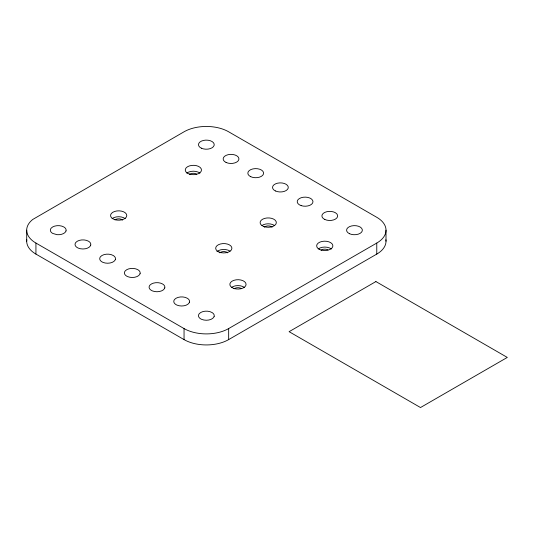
<?xml version="1.0" encoding="UTF-8"?>
<svg xmlns="http://www.w3.org/2000/svg" width="534" height="534" viewBox="0 0 534 534"><rect width="100%" height="100%" fill="white"/><g stroke="black" fill="none" stroke-linecap="round" stroke-linejoin="round"><path stroke-width="0.8" d="M35.932 243.057L184.05 328.57A31.546 18.209 0 0 0 228.665 328.564L376.77 243.057A31.533 18.203 0 0 0 376.77 217.305L228.645 131.791A31.533 18.203 0 0 0 184.05 131.791L32.734 219.467A31.546 18.209 0 0 0 35.932 243.057L35.932 254.091L184.05 339.604A31.546 18.209 0 0 0 228.665 339.597L376.77 254.091A31.533 18.203 0 0 0 385.908 239.786M386.002 230.181L386.002 241.214M376.77 243.057L376.77 254.091M228.665 328.564L228.665 339.597M184.05 328.57L184.05 339.604M26.7 230.174L26.7 241.208M219.888 252.836A4.506 2.603 0 0 1 227.691 252.836M35.932 254.091A31.546 18.209 0 0 1 26.8 239.779M189.67 174.398A4.506 2.603 0 0 1 196.585 174.064M186.807 173.129A8.11 4.679 0 0 1 199.93 173.129M112.113 218.646A8.11 4.679 0 0 1 125.23 218.646M114.97 219.915A4.506 2.603 0 0 1 122.573 220.101M216.944 251.621A8.11 4.679 0 0 1 230.041 251.154M261.987 225.488A8.11 4.679 0 0 1 274.316 225.388M264.323 227.177A4.506 2.603 0 0 1 272.126 227.177M231.402 287.519A8.11 4.679 0 0 1 244.525 287.519M234.266 288.787A4.506 2.603 0 0 1 241.181 288.453M318.204 248.991A8.11 4.679 0 0 1 331.327 248.991M321.067 250.259A4.506 2.603 0 0 1 327.983 249.925M66.016 230.895L65.729 231.589A7.883 4.552 0 0 1 56.998 234.673L52.652 233.398A7.883 4.552 0 0 1 50.73 228.772L51.204 228.111A7.883 4.552 0 0 1 63.806 226.963L64.607 227.504A7.883 4.552 0 0 1 66.016 230.895M90.7 245.146L90.413 245.84A7.883 4.552 0 0 1 78.284 248.116L77.343 247.649A7.883 4.552 0 0 1 75.421 243.03L75.895 242.369A7.883 4.552 0 0 1 88.49 241.214L89.291 241.755A7.883 4.552 0 0 1 90.7 245.146M115.391 259.397L115.097 260.091A7.883 4.552 0 0 1 102.969 262.368L102.027 261.907A7.883 4.552 0 0 1 100.105 257.281L100.579 256.62A7.883 4.552 0 0 1 113.175 255.466L113.982 256.013A7.883 4.552 0 0 1 115.391 259.397M140.075 273.648L139.788 274.342A7.883 4.552 0 0 1 127.653 276.619L126.712 276.158A7.883 4.552 0 0 1 124.789 271.532L125.263 270.872A7.883 4.552 0 0 1 137.865 269.723L138.666 270.264A7.883 4.552 0 0 1 140.075 273.648M164.759 287.906L164.472 288.6A7.883 4.552 0 0 1 152.344 290.876L151.402 290.409A7.883 4.552 0 0 1 149.48 285.783L149.954 285.123A7.883 4.552 0 0 1 162.55 283.975L163.351 284.515A7.883 4.552 0 0 1 164.759 287.906M189.45 302.157L189.163 302.851A7.883 4.552 0 0 1 177.028 305.128L176.087 304.66A7.883 4.552 0 0 1 174.164 300.041L174.638 299.38A7.883 4.552 0 0 1 187.234 298.226L188.041 298.766A7.883 4.552 0 0 1 189.45 302.157M214.134 316.408L213.847 317.103A7.883 4.552 0 0 1 201.718 319.379L200.777 318.918A7.883 4.552 0 0 1 198.855 314.292L199.322 313.632A7.883 4.552 0 0 1 211.925 312.477L212.726 313.024A7.883 4.552 0 0 1 214.134 316.408M375.903 281.565L289.101 331.681L420.498 407.542L507.3 357.426L375.903 281.565M349.51 233.718A7.883 4.552 0 0 0 362.259 230.895A7.883 4.552 0 0 0 351.646 225.929A7.883 4.552 0 0 0 349.51 233.718M324.819 219.467A7.883 4.552 0 0 0 337.568 216.637A7.883 4.552 0 0 0 326.955 211.678A7.883 4.552 0 0 0 324.819 219.467M301.156 205.617A7.883 4.552 0 0 0 312.977 201.678A7.883 4.552 0 0 0 301.156 197.734A7.883 4.552 0 0 0 301.156 205.617M189.316 174.051A8.11 4.679 0 0 0 201.478 169.999A8.11 4.679 0 0 0 189.316 165.94A8.11 4.679 0 0 0 189.316 174.051M263.729 226.489A8.11 4.679 0 0 0 276.318 222.892A8.11 4.679 0 0 0 264.63 218.399A8.11 4.679 0 0 0 263.729 226.489M114.616 219.567A8.11 4.679 0 0 0 126.778 215.516A8.11 4.679 0 0 0 114.616 211.457A8.11 4.679 0 0 0 114.616 219.567M201.385 148.198A7.883 4.552 0 0 0 214.134 145.375A7.883 4.552 0 0 0 203.521 140.415A7.883 4.552 0 0 0 201.385 148.198M275.451 190.958A7.883 4.552 0 0 0 288.193 188.135A7.883 4.552 0 0 0 277.587 183.175A7.883 4.552 0 0 0 275.451 190.958M219.087 252.061A8.11 4.679 0 0 0 231.863 248.697A8.11 4.679 0 0 0 220.422 243.991A8.11 4.679 0 0 0 219.087 252.061M250.76 176.707A7.883 4.552 0 0 0 263.509 173.884A7.883 4.552 0 0 0 252.896 168.918A7.883 4.552 0 0 0 250.76 176.707M226.076 162.456A7.883 4.552 0 0 0 238.825 159.626A7.883 4.552 0 0 0 228.212 154.666A7.883 4.552 0 0 0 226.076 162.456M233.912 288.44A8.11 4.679 0 0 0 246.074 284.388A8.11 4.679 0 0 0 233.912 280.33A8.11 4.679 0 0 0 233.912 288.44M319.666 249.498A8.11 4.679 0 0 0 332.775 246.588A8.11 4.679 0 0 0 321.862 241.488A8.11 4.679 0 0 0 319.666 249.498"/></g></svg>
